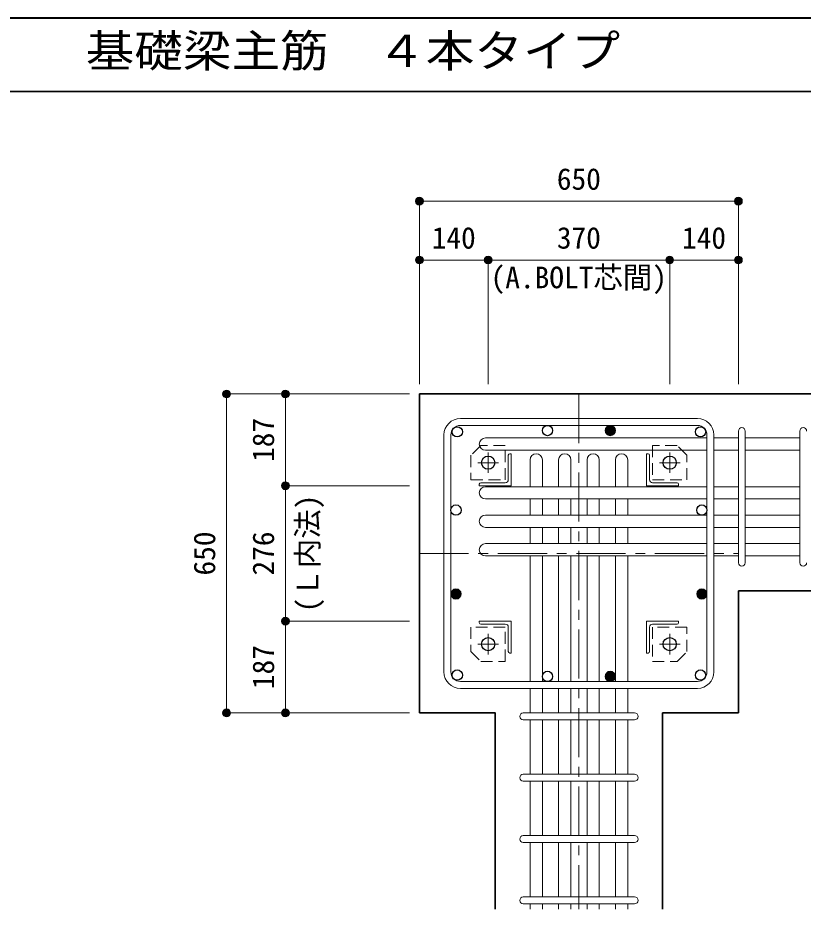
# Model space of a CAD drawing. Units: millimetres at full size, sheet at 1:20. Extents: x -3982 to 3969, y -2797 to 2801.
# Drawn here: x -690 to 910, y 984 to 2801 of the extents above; entities that cross this region are included whole.
import ezdxf
from ezdxf.enums import TextEntityAlignment as Align

# ---------------------------------------------------------------- set-up
doc = ezdxf.new("R2010")
doc.units = ezdxf.units.MM
doc.header["$LTSCALE"] = 20
doc.header["$PDMODE"] = 32
doc.header["$PDSIZE"] = 12
doc.linetypes.add('CHAIN1', pattern=[8, 5, -1, 1, -1])
doc.linetypes.add('DASHED1', pattern=[1.8, 1.2, -0.6])
for name, color, linetype, lineweight in [('6-1_躯体線', 2, 'Continuous', 35), ('6-2_A.Bolt_', 4, 'Continuous', 9), ('6-3_柱型主筋', 4, 'Continuous', 9), ('6-4_フープ', 7, 'Continuous', 18), ('6-5_梁主筋', 7, 'Continuous', 18), ('6-6_S.T.P.', 7, 'Continuous', 18), ('6-7_文字', 7, 'Continuous', 18), ('6-9', 4, 'DASHED1', 9), ('6-D_寸法', 4, 'Continuous', 9), ('F-0_枠', 6, 'Continuous', 40)]:
    doc.layers.add(name, color=color, linetype=linetype, lineweight=lineweight)
doc.styles.add('ＭＳ ゴシック', font='')
doc.styles.get('ＭＳ ゴシック').set_extended_font_data('MS Gothic')

msp = doc.modelspace()

# ---------------------------------------------------------------- linework, layer by layer
at = {"layer": '6-1_躯体線'}
for p, q in [((128.29, 1384.12), (128.29, 2034.12)), ((1178.29, 2034.12), (128.29, 2034.12)), ((1178.29, 1633.12), (778.29, 1633.12)), ((778.29, 1384.12), (778.29, 1633.12)), ((623.79, 984.12), (623.79, 1384.12)), ((778.29, 1384.12), (623.79, 1384.12))]:
    msp.add_line(p, q, dxfattribs=at)
msp.add_lwpolyline([(282.79, 984.12), (282.79, 1384.12), (128.29, 1384.12)], dxfattribs=at)
at = {"layer": '6-2_A.Bolt_', "linetype": 'CHAIN1'}
for p, q in [((268.29, 1873.12), (268.29, 1915.12)), ((638.29, 1873.12), (638.29, 1915.12)), ((289.29, 1894.12), (247.29, 1894.12)), ((617.29, 1894.12), (659.29, 1894.12)), ((268.29, 1545.12), (268.29, 1503.12)), ((638.29, 1545.12), (638.29, 1503.12)), ((289.29, 1524.12), (247.29, 1524.12)), ((617.29, 1524.12), (659.29, 1524.12))]:
    msp.add_line(p, q, dxfattribs=at)
at = {"layer": '6-2_A.Bolt_'}
for p, q in [((309.29, 1909.12), (309.29, 1859.12)), ((315.29, 1912.12), (312.29, 1912.12)), ((315.29, 1912.12), (315.29, 1847.12)), ((591.29, 1912.12), (594.29, 1912.12)), ((591.29, 1912.12), (591.29, 1847.12)), ((597.29, 1909.12), (597.29, 1859.12)), ((253.29, 1853.12), (303.29, 1853.12)), ((653.29, 1853.12), (603.29, 1853.12)), ((250.29, 1847.12), (250.29, 1850.12)), ((250.29, 1847.12), (315.29, 1847.12)), ((656.29, 1847.12), (591.29, 1847.12)), ((656.29, 1847.12), (656.29, 1850.12)), ((250.29, 1571.12), (315.29, 1571.12)), ((250.29, 1571.12), (250.29, 1568.12)), ((253.29, 1565.12), (303.29, 1565.12)), ((315.29, 1506.12), (315.29, 1571.12)), ((656.29, 1571.12), (591.29, 1571.12)), ((591.29, 1506.12), (591.29, 1571.12)), ((653.29, 1565.12), (603.29, 1565.12)), ((656.29, 1571.12), (656.29, 1568.12)), ((309.29, 1509.12), (309.29, 1559.12)), ((597.29, 1509.13), (597.29, 1559.12)), ((315.29, 1506.12), (312.29, 1506.12)), ((591.29, 1506.12), (594.29, 1506.12))]:
    msp.add_line(p, q, dxfattribs=at)
at = {"layer": '6-2_A.Bolt_', "color": 3, "lineweight": 25}
for centre in [(268.29, 1894.12), (638.29, 1894.12), (268.29, 1524.12), (638.29, 1524.12)]:
    msp.add_circle(centre, 13.5, dxfattribs=at)
at = {"layer": '6-2_A.Bolt_'}
for centre, radius, start, end in [((312.29, 1909.12), 3, 90, 180), ((594.29, 1909.12), 3, 0, 90), ((253.29, 1850.12), 3, 90, 180), ((303.29, 1859.12), 6, 270, 0), ((603.29, 1859.12), 6, 180, 270), ((653.29, 1850.12), 3, 0, 90), ((253.29, 1568.12), 3, 180, 270), ((303.29, 1559.12), 6, 0, 90), ((603.29, 1559.12), 6, 90, 180), ((653.29, 1568.12), 3, 270, 0), ((312.29, 1509.12), 3, 180, 270), ((594.29, 1509.13), 3, 270, 0)]:
    msp.add_arc(centre, radius, start, end, dxfattribs=at)
at = {"layer": '6-3_柱型主筋', "color": 3, "lineweight": 25}
for centre in [(205.43, 1956.99), (389.29, 1959.62), (701.16, 1956.99), (202.79, 1797.62), (703.79, 1797.62), (205.43, 1461.26), (701.16, 1461.26), (389.29, 1458.62)]:
    msp.add_circle(centre, 10.5, dxfattribs=at)
at = {"layer": '6-3_柱型主筋'}
for centre, radius in [((517.29, 1959.62), 10.5), ((517.29, 1959.62), 9.1), ((517.29, 1959.62), 7.7), ((517.29, 1959.62), 6.3), ((517.29, 1959.62), 4.9), ((517.29, 1959.62), 3.5), ((517.29, 1959.62), 2.1), ((517.29, 1959.62), 0.7), ((202.79, 1626.5), 10.5), ((202.79, 1626.5), 9.1), ((703.79, 1626.5), 10.5), ((703.79, 1626.5), 9.1), ((202.79, 1626.5), 7.7), ((202.79, 1626.5), 6.3), ((202.79, 1626.5), 4.9), ((202.79, 1626.5), 3.5), ((202.79, 1626.5), 2.1), ((202.79, 1626.5), 0.7), ((703.79, 1626.5), 7.7), ((703.79, 1626.5), 6.3), ((703.79, 1626.5), 4.9), ((703.79, 1626.5), 3.5), ((703.79, 1626.5), 2.1), ((703.79, 1626.5), 0.7), ((517.29, 1458.62), 10.5), ((517.29, 1458.62), 9.1), ((517.29, 1458.62), 7.7), ((517.29, 1458.62), 6.3), ((517.29, 1458.62), 4.9), ((517.29, 1458.62), 3.5), ((517.29, 1458.62), 2.1), ((517.29, 1458.62), 0.7)]:
    msp.add_circle(centre, radius, dxfattribs=at)
at = {"layer": '6-4_フープ'}
for p, q in [((694.79, 1984.12), (211.79, 1984.12)), ((694.79, 1970.12), (211.79, 1970.12)), ((178.29, 1467.62), (178.29, 1950.62)), ((192.29, 1467.62), (192.29, 1950.62)), ((714.29, 1467.62), (714.29, 1950.62)), ((728.29, 1467.62), (728.29, 1950.62)), ((694.79, 1448.12), (211.79, 1448.12)), ((694.79, 1434.12), (211.79, 1434.12))]:
    msp.add_line(p, q, dxfattribs=at)
for centre, radius, start, end in [((211.79, 1950.62), 33.5, 90, 180), ((694.79, 1950.62), 33.5, 0, 90), ((211.79, 1950.62), 19.5, 90, 180), ((694.79, 1950.62), 19.5, 0, 90), ((211.79, 1467.62), 33.5, 180, 270), ((211.79, 1467.62), 19.5, 180, 270), ((694.79, 1467.62), 19.5, 270, 0), ((694.79, 1467.62), 33.5, 270, 0)]:
    msp.add_arc(centre, radius, start, end, dxfattribs=at)
at = {"layer": '6-5_梁主筋'}
for p, q in [((262.79, 1944.49), (714.29, 1944.49)), ((778.29, 1944.49), (728.29, 1944.49)), ((903.29, 1944.49), (792.29, 1944.49)), ((262.79, 1919.49), (714.29, 1919.49)), ((778.29, 1919.49), (728.29, 1919.49)), ((903.29, 1919.49), (792.29, 1919.49)), ((353.79, 1899.62), (353.79, 1845.12)), ((378.79, 1899.62), (378.79, 1845.12)), ((411.79, 1899.62), (411.79, 1845.12)), ((436.79, 1899.62), (436.79, 1845.12)), ((469.79, 1899.62), (469.79, 1845.12)), ((494.79, 1899.62), (494.79, 1845.12)), ((527.79, 1899.62), (527.79, 1845.12)), ((552.79, 1899.62), (552.79, 1845.12)), ((262.79, 1845.12), (714.29, 1845.12)), ((778.29, 1845.12), (728.29, 1845.12)), ((903.29, 1845.12), (792.29, 1845.12)), ((262.79, 1820.12), (714.29, 1820.12)), ((353.79, 1820.12), (353.79, 1787.12)), ((378.79, 1820.12), (378.79, 1787.12)), ((411.79, 1820.12), (411.79, 1787.12)), ((436.79, 1820.12), (436.79, 1787.12)), ((469.79, 1820.12), (469.79, 1787.12)), ((494.79, 1820.12), (494.79, 1787.12)), ((527.79, 1820.12), (527.79, 1787.12)), ((552.79, 1820.12), (552.79, 1787.12)), ((778.29, 1820.12), (728.29, 1820.12)), ((903.29, 1820.12), (792.29, 1820.12)), ((262.79, 1787.12), (714.29, 1787.12)), ((778.29, 1787.12), (728.29, 1787.12)), ((903.29, 1787.12), (792.29, 1787.12)), ((262.79, 1762.12), (714.29, 1762.12)), ((353.79, 1762.12), (353.79, 1729.12)), ((378.79, 1762.12), (378.79, 1729.12)), ((411.79, 1762.12), (411.79, 1729.12)), ((436.79, 1762.12), (436.79, 1729.12)), ((469.79, 1762.12), (469.79, 1729.12)), ((494.79, 1762.12), (494.79, 1729.12)), ((527.79, 1762.12), (527.79, 1729.12)), ((552.79, 1762.12), (552.79, 1729.12)), ((778.29, 1762.12), (728.29, 1762.12)), ((903.29, 1762.12), (792.29, 1762.12)), ((262.79, 1729.12), (714.29, 1729.12)), ((778.29, 1729.12), (728.29, 1729.12)), ((903.29, 1729.12), (792.29, 1729.12)), ((262.79, 1704.12), (714.29, 1704.12)), ((353.79, 1704.12), (353.79, 1448.12)), ((378.79, 1704.12), (378.79, 1448.12)), ((411.79, 1704.12), (411.79, 1448.12)), ((436.79, 1704.12), (436.79, 1448.12)), ((469.79, 1704.12), (469.79, 1448.12)), ((494.79, 1704.12), (494.79, 1448.12)), ((527.79, 1704.12), (527.79, 1448.12)), ((552.79, 1704.12), (552.79, 1448.12)), ((778.29, 1704.12), (728.29, 1704.12)), ((903.29, 1704.12), (792.29, 1704.12)), ((353.79, 1434.12), (353.79, 1384.12)), ((378.79, 1434.12), (378.79, 1384.12)), ((411.79, 1434.12), (411.79, 1384.12)), ((436.79, 1434.12), (436.79, 1384.12)), ((469.79, 1434.12), (469.79, 1384.12)), ((494.79, 1434.12), (494.79, 1384.12)), ((527.79, 1434.12), (527.79, 1384.12)), ((552.79, 1434.12), (552.79, 1384.12)), ((353.79, 1370.12), (353.79, 1259.12)), ((378.79, 1370.12), (378.79, 1259.12)), ((411.79, 1370.12), (411.79, 1259.12)), ((436.79, 1370.12), (436.79, 1259.12)), ((469.79, 1370.12), (469.79, 1259.12)), ((494.79, 1370.12), (494.79, 1259.12)), ((527.79, 1370.12), (527.79, 1259.12)), ((552.79, 1370.12), (552.79, 1259.12)), ((353.79, 1245.12), (353.79, 1134.12)), ((378.79, 1245.12), (378.79, 1134.12)), ((411.79, 1245.12), (411.79, 1134.12)), ((436.79, 1245.12), (436.79, 1134.12)), ((469.79, 1245.12), (469.79, 1134.12)), ((494.79, 1245.12), (494.79, 1134.12)), ((527.79, 1245.12), (527.79, 1134.12)), ((552.79, 1245.12), (552.79, 1134.12)), ((353.79, 1120.12), (353.79, 1009.12)), ((378.79, 1120.12), (378.79, 1009.12)), ((411.79, 1120.12), (411.79, 1009.12)), ((436.79, 1120.12), (436.79, 1009.12)), ((469.79, 1120.12), (469.79, 1009.12)), ((494.79, 1120.12), (494.79, 1009.12)), ((527.79, 1120.12), (527.79, 1009.12)), ((552.79, 1120.12), (552.79, 1009.12)), ((353.79, 995.12), (353.79, 984.12)), ((378.79, 995.12), (378.79, 984.12)), ((411.79, 995.12), (411.79, 984.12)), ((436.79, 995.12), (436.79, 984.12)), ((469.79, 995.12), (469.79, 984.12)), ((494.79, 995.12), (494.79, 984.12)), ((527.79, 995.12), (527.79, 984.12)), ((552.79, 995.12), (552.79, 984.12))]:
    msp.add_line(p, q, dxfattribs=at)
for centre, start, end in [((262.79, 1931.99), 90, 180), ((262.79, 1931.99), 180, 270), ((366.29, 1899.62), 90, 180), ((366.29, 1899.62), 0, 90), ((424.29, 1899.62), 90, 180), ((424.29, 1899.62), 0, 90), ((482.29, 1899.62), 90, 180), ((482.29, 1899.62), 0, 90), ((540.29, 1899.62), 90, 180), ((540.29, 1899.62), 0, 90), ((262.79, 1832.62), 90, 180), ((262.79, 1832.62), 180, 270), ((262.79, 1774.62), 90, 180), ((262.79, 1774.62), 180, 270), ((262.79, 1716.62), 90, 180), ((262.79, 1716.62), 180, 270)]:
    msp.add_arc(centre, 12.5, start, end, dxfattribs=at)
at = {"layer": '6-6_S.T.P.'}
for p, q in [((778.29, 1690.12), (778.29, 1958.1)), ((778.29, 1690.12), (778.29, 1958.1)), ((778.29, 1690.12), (778.29, 1958.1)), ((778.29, 1690.12), (778.29, 1958.1)), ((792.29, 1690.12), (792.29, 1958.1)), ((792.29, 1690.12), (792.29, 1958.1)), ((792.29, 1690.12), (792.29, 1958.1)), ((792.29, 1690.12), (792.29, 1958.1)), ((903.29, 1690.12), (903.29, 1958.1)), ((339.79, 1384.12), (566.4, 1384.12)), ((339.79, 1370.12), (566.4, 1370.12)), ((339.79, 1259.12), (566.4, 1259.12)), ((339.79, 1245.12), (566.4, 1245.12)), ((339.79, 1134.12), (566.4, 1134.12)), ((339.79, 1120.12), (566.4, 1120.12)), ((339.79, 1009.12), (566.4, 1009.12)), ((339.79, 995.12), (566.4, 995.12))]:
    msp.add_line(p, q, dxfattribs=at)
for centre, start, end in [((785.29, 1958.49), 0, 180), ((785.29, 1958.49), 0, 180), ((785.29, 1958.49), 0, 180), ((785.29, 1958.49), 0, 180), ((910.29, 1958.49), 0, 180), ((785.29, 1690.12), 180, 0), ((785.29, 1690.12), 180, 0), ((785.29, 1690.12), 180, 0), ((785.29, 1690.12), 180, 0), ((910.29, 1690.12), 180, 0), ((339.79, 1377.12), 90, 270), ((339.79, 1377.12), 90, 270), ((339.79, 1377.12), 90, 270), ((339.79, 1377.12), 90, 270), ((566.79, 1377.12), 270, 90), ((566.79, 1377.12), 270, 90), ((566.79, 1377.12), 270, 90), ((566.79, 1377.12), 270, 90), ((339.79, 1252.12), 90, 270), ((566.79, 1252.12), 270, 90), ((339.79, 1127.12), 90, 270), ((566.79, 1127.12), 270, 90), ((339.79, 1002.12), 90, 270), ((566.79, 1002.12), 270, 90)]:
    msp.add_arc(centre, 7, start, end, dxfattribs=at)
at = {"layer": '6-9'}
for points in [[(303.29, 1929.12), (253.29, 1929.12), (233.29, 1909.12), (233.29, 1859.12), (303.29, 1859.12)], [(673.29, 1859.12), (673.29, 1909.12), (653.29, 1929.12), (603.29, 1929.12), (603.29, 1859.12)], [(233.29, 1559.12), (233.29, 1509.12), (253.29, 1489.12), (303.29, 1489.12), (303.29, 1559.12)], [(603.29, 1489.12), (653.29, 1489.12), (673.29, 1509.12), (673.29, 1559.12), (603.29, 1559.12)]]:
    msp.add_lwpolyline(points, close=True, dxfattribs=at)
at = {"layer": '6-D_寸法'}
for p, q in [((128.29, 2427.15), (778.29, 2427.15)), ((778.29, 2427.15), (778.29, 2307.15)), ((128.29, 2307.15), (268.29, 2307.15)), ((268.29, 2307.15), (268.29, 2054.12)), ((268.29, 2307.15), (638.29, 2307.15)), ((638.29, 2307.15), (638.29, 2054.12)), ((638.29, 2307.15), (778.29, 2307.15)), ((778.29, 2307.15), (778.29, 2054.12)), ((-264.74, 2034.12), (-144.74, 2034.12)), ((-264.74, 2034.12), (-264.74, 1384.12)), ((-144.74, 2034.12), (108.29, 2034.12)), ((-144.74, 2034.12), (-144.74, 1847.12)), ((-144.74, 1847.12), (108.29, 1847.12)), ((-144.74, 1847.12), (-144.74, 1571.12)), ((-144.74, 1571.12), (108.29, 1571.12)), ((-144.74, 1571.12), (-144.74, 1384.12))]:
    msp.add_line(p, q, dxfattribs=at)
at = {"layer": '6-D_寸法', "linetype": 'CHAIN1'}
for p, q in [((453.29, 2034.12), (453.29, 984.12)), ((128.29, 1709.12), (778.29, 1709.12))]:
    msp.add_line(p, q, dxfattribs=at)
at = {"layer": '6-D_寸法'}
for points in [[(128.29, 2427.15), (128.29, 2307.15), (128.29, 2054.12)], [(-264.74, 1384.12), (-144.74, 1384.12), (108.29, 1384.12)]]:
    msp.add_lwpolyline(points, dxfattribs=at)
for centre, radius in [((128.29, 2427.15), 8), ((128.29, 2427.15), 7.2), ((778.29, 2427.15), 8), ((778.29, 2427.15), 7.2), ((128.29, 2427.15), 6.4), ((128.29, 2427.15), 5.6), ((128.29, 2427.15), 4.8), ((128.29, 2427.15), 4), ((128.29, 2427.15), 3.2), ((128.29, 2427.15), 2.4), ((128.29, 2427.15), 1.6), ((128.29, 2427.15), 0.8), ((778.29, 2427.15), 6.4), ((778.29, 2427.15), 5.6), ((778.29, 2427.15), 4.8), ((778.29, 2427.15), 4), ((778.29, 2427.15), 3.2), ((778.29, 2427.15), 2.4), ((778.29, 2427.15), 1.6), ((778.29, 2427.15), 0.8), ((128.29, 2307.15), 8), ((128.29, 2307.15), 7.2), ((128.29, 2307.15), 6.4), ((128.29, 2307.15), 5.6), ((128.29, 2307.15), 4.8), ((128.29, 2307.15), 4), ((128.29, 2307.15), 3.2), ((128.29, 2307.15), 2.4), ((128.29, 2307.15), 1.6), ((128.29, 2307.15), 0.8), ((268.29, 2307.15), 8), ((268.29, 2307.15), 7.2), ((268.29, 2307.15), 6.4), ((268.29, 2307.15), 5.6), ((268.29, 2307.15), 4.8), ((268.29, 2307.15), 4), ((268.29, 2307.15), 3.2), ((268.29, 2307.15), 2.4), ((268.29, 2307.15), 1.6), ((268.29, 2307.15), 0.8), ((638.29, 2307.15), 8), ((638.29, 2307.15), 7.2), ((638.29, 2307.15), 6.4), ((638.29, 2307.15), 5.6), ((638.29, 2307.15), 4.8), ((638.29, 2307.15), 4), ((638.29, 2307.15), 3.2), ((638.29, 2307.15), 2.4), ((638.29, 2307.15), 1.6), ((638.29, 2307.15), 0.8), ((778.29, 2307.15), 8), ((778.29, 2307.15), 7.2), ((778.29, 2307.15), 6.4), ((778.29, 2307.15), 5.6), ((778.29, 2307.15), 4.8), ((778.29, 2307.15), 4), ((778.29, 2307.15), 3.2), ((778.29, 2307.15), 2.4), ((778.29, 2307.15), 1.6), ((778.29, 2307.15), 0.8), ((-264.74, 2034.12), 8), ((-264.74, 2034.12), 7.2), ((-264.74, 2034.12), 6.4), ((-264.74, 2034.12), 5.6), ((-264.74, 2034.12), 4.8), ((-264.74, 2034.12), 4), ((-264.74, 2034.12), 3.2), ((-264.74, 2034.12), 2.4), ((-264.74, 2034.12), 1.6), ((-264.74, 2034.12), 0.8), ((-144.74, 2034.12), 8), ((-144.74, 2034.12), 7.2), ((-144.74, 2034.12), 6.4), ((-144.74, 2034.12), 5.6), ((-144.74, 2034.12), 4.8), ((-144.74, 2034.12), 4), ((-144.74, 2034.12), 3.2), ((-144.74, 2034.12), 2.4), ((-144.74, 2034.12), 1.6), ((-144.74, 2034.12), 0.8), ((-144.74, 1847.12), 8), ((-144.74, 1847.12), 7.2), ((-144.74, 1847.12), 6.4), ((-144.74, 1847.12), 5.6), ((-144.74, 1847.12), 4.8), ((-144.74, 1847.12), 4), ((-144.74, 1847.12), 3.2), ((-144.74, 1847.12), 2.4), ((-144.74, 1847.12), 1.6), ((-144.74, 1847.12), 0.8), ((-144.74, 1571.12), 8), ((-144.74, 1571.12), 7.2), ((-144.74, 1571.12), 6.4), ((-144.74, 1571.12), 5.6), ((-144.74, 1571.12), 4.8), ((-144.74, 1571.12), 4), ((-144.74, 1571.12), 3.2), ((-144.74, 1571.12), 2.4), ((-144.74, 1571.12), 1.6), ((-144.74, 1571.12), 0.8), ((-264.74, 1384.12), 8), ((-264.74, 1384.12), 7.2), ((-264.74, 1384.12), 6.4), ((-264.74, 1384.12), 5.6), ((-264.74, 1384.12), 4.8), ((-264.74, 1384.12), 4), ((-264.74, 1384.12), 3.2), ((-264.74, 1384.12), 2.4), ((-264.74, 1384.12), 1.6), ((-264.74, 1384.12), 0.8), ((-144.74, 1384.12), 8), ((-144.74, 1384.12), 7.2), ((-144.74, 1384.12), 6.4), ((-144.74, 1384.12), 5.6), ((-144.74, 1384.12), 4.8), ((-144.74, 1384.12), 4), ((-144.74, 1384.12), 3.2), ((-144.74, 1384.12), 2.4), ((-144.74, 1384.12), 1.6), ((-144.74, 1384.12), 0.8)]:
    msp.add_circle(centre, radius, dxfattribs=at)
at = {"layer": '6-D_寸法', "color": 7}
for p in [(128.29, 2427.15), (778.29, 2427.15), (128.29, 2307.15), (268.29, 2307.15), (638.29, 2307.15), (778.29, 2307.15), (-264.74, 2034.12), (-144.74, 2034.12), (-144.74, 1847.12), (-144.74, 1571.12), (-264.74, 1384.12), (-144.74, 1384.12)]:
    msp.add_point(p, dxfattribs=at)
at = {"layer": 'F-0_枠'}
msp.add_line((-3981.92, 2800.77), (3969.4, 2800.77), dxfattribs=at)
at = {"layer": 'F-0_枠', "color": 2, "lineweight": 35}
msp.add_line((-3981.92, 2650.77), (2482.4, 2650.77), dxfattribs=at)

# ---------------------------------------------------------------- texts
at = {"layer": '6-7_文字', "color": 2, "style": 'ＭＳ ゴシック', "width": 1.1}
msp.add_text('\u3000\u3000基礎梁主筋\u3000４本タイプ', height=65.98, dxfattribs=at).set_placement((-749.76, 2680.77), align=Align.BOTTOM_LEFT)
at = {"layer": '6-D_寸法', "style": 'ＭＳ ゴシック'}
for s, p in [('650', (408.29, 2437.15)), ('140', (153.29, 2317.15)), ('370', (408.29, 2317.15)), ('140', (663.29, 2317.15)), ('(A.BOLT芯間)', (273.29, 2236.42))]:
    msp.add_text(s, height=43.99, dxfattribs=at).set_placement(p, align=Align.BOTTOM_LEFT)
for s, p in [('187', (-154.74, 1895.62)), ('(Ｌ内法)', (-64.52, 1589.12)), ('650', (-274.74, 1664.12)), ('276', (-154.74, 1664.12)), ('187', (-154.74, 1432.62))]:
    msp.add_text(s, height=43.99, rotation=90, dxfattribs=at).set_placement(p, align=Align.BOTTOM_LEFT)

doc.saveas('drawing.dxf')
